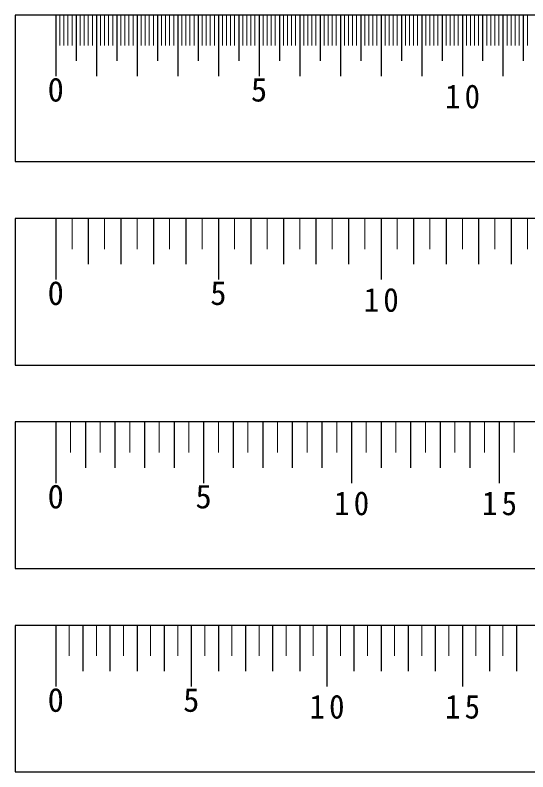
# Model space of a CAD drawing. Units: millimetres on the paper, enlarged 125 times, with parts at other scales. Extents: x -33544 to 34536, y -21689 to 23870.
# Drawn here: x -33544 to -25661, y -12314 to -689 of the extents above; entities that cross this region are included whole.
import ezdxf
from ezdxf.enums import TextEntityAlignment as Align

# ---------------------------------------------------------------- set-up
doc = ezdxf.new("R2010")
doc.units = ezdxf.units.MM
doc.header["$LTSCALE"] = 125
for name, color, linetype, lineweight in [('4-0', 4, 'Continuous', 13), ('5-0', 7, 'Continuous', 25), ('6-0', 7, 'Continuous', 25), ('7-0', 7, 'Continuous', 25), ('F-0', 7, 'Continuous', 25)]:
    doc.layers.add(name, color=color, linetype=linetype, lineweight=lineweight)
doc.styles.add('ＭＳ 明朝', font='')
doc.styles.get('ＭＳ 明朝').set_extended_font_data('MS Mincho')

msp = doc.modelspace()

# ---------------------------------------------------------------- linework, layer by layer
at = {"layer": '4-0', "color": 7, "lineweight": 25}
for p, q in [((-32918.8, -689.4), (-32918.8, -1626.9)), ((-32606.3, -689.4), (-32606.3, -1392.5)), ((-32293.8, -689.4), (-32293.8, -1626.9)), ((-31981.3, -689.4), (-31981.3, -1392.5)), ((-31668.8, -689.4), (-31668.8, -1626.9)), ((-31356.3, -689.4), (-31356.3, -1392.5)), ((-31043.8, -689.4), (-31043.8, -1626.9)), ((-30731.3, -689.4), (-30731.3, -1392.5)), ((-30418.8, -689.4), (-30418.8, -1626.9)), ((-30106.3, -689.4), (-30106.3, -1392.5)), ((-29793.8, -689.4), (-29793.8, -1626.9)), ((-29481.3, -689.4), (-29481.3, -1392.5)), ((-29168.8, -689.4), (-29168.8, -1626.9)), ((-28856.3, -689.4), (-28856.3, -1392.5)), ((-28543.8, -689.4), (-28543.8, -1626.9)), ((-28231.3, -689.4), (-28231.3, -1392.5)), ((-27918.8, -689.4), (-27918.8, -1626.9)), ((-27606.3, -689.4), (-27606.3, -1392.5)), ((-27293.8, -689.4), (-27293.8, -1626.9)), ((-26981.3, -689.4), (-26981.3, -1392.5)), ((-26668.8, -689.4), (-26668.8, -1626.9)), ((-26356.3, -689.4), (-26356.3, -1392.5)), ((-26043.8, -689.4), (-26043.8, -1626.9)), ((-25731.3, -689.4), (-25731.3, -1392.5))]:
    msp.add_line(p, q, dxfattribs=at)
at = {"layer": '4-0'}
for p, q in [((-32856.3, -689.4), (-32856.3, -1158.2)), ((-32793.8, -689.4), (-32793.8, -1158.2)), ((-32731.3, -689.4), (-32731.3, -1158.2)), ((-32668.8, -689.4), (-32668.8, -1158.2)), ((-32543.8, -689.4), (-32543.8, -1158.2)), ((-32481.3, -689.4), (-32481.3, -1158.2)), ((-32418.8, -689.4), (-32418.8, -1158.2)), ((-32356.3, -689.4), (-32356.3, -1158.2)), ((-32231.3, -689.4), (-32231.3, -1158.2)), ((-32168.8, -689.4), (-32168.8, -1158.2)), ((-32106.3, -689.4), (-32106.3, -1158.2)), ((-32043.8, -689.4), (-32043.8, -1158.2)), ((-31918.8, -689.4), (-31918.8, -1158.2)), ((-31856.3, -689.4), (-31856.3, -1158.2)), ((-31793.8, -689.4), (-31793.8, -1158.2)), ((-31731.3, -689.4), (-31731.3, -1158.2)), ((-31606.3, -689.4), (-31606.3, -1158.2)), ((-31543.8, -689.4), (-31543.8, -1158.2)), ((-31481.3, -689.4), (-31481.3, -1158.2)), ((-31418.8, -689.4), (-31418.8, -1158.2)), ((-31293.8, -689.4), (-31293.8, -1158.2)), ((-31231.3, -689.4), (-31231.3, -1158.2)), ((-31168.8, -689.4), (-31168.8, -1158.2)), ((-31106.3, -689.4), (-31106.3, -1158.2)), ((-30981.3, -689.4), (-30981.3, -1158.2)), ((-30918.8, -689.4), (-30918.8, -1158.2)), ((-30856.3, -689.4), (-30856.3, -1158.2)), ((-30793.8, -689.4), (-30793.8, -1158.2)), ((-30668.8, -689.4), (-30668.8, -1158.2)), ((-30606.3, -689.4), (-30606.3, -1158.2)), ((-30543.8, -689.4), (-30543.8, -1158.2)), ((-30481.3, -689.4), (-30481.3, -1158.2)), ((-30356.3, -689.4), (-30356.3, -1158.2)), ((-30293.8, -689.4), (-30293.8, -1158.2)), ((-30231.3, -689.4), (-30231.3, -1158.2)), ((-30168.8, -689.4), (-30168.8, -1158.2)), ((-30043.8, -689.4), (-30043.8, -1158.2)), ((-29981.3, -689.4), (-29981.3, -1158.2)), ((-29918.8, -689.4), (-29918.8, -1158.2)), ((-29856.3, -689.4), (-29856.3, -1158.2)), ((-29731.3, -689.4), (-29731.3, -1158.2)), ((-29668.8, -689.4), (-29668.8, -1158.2)), ((-29606.3, -689.4), (-29606.3, -1158.2)), ((-29543.8, -689.4), (-29543.8, -1158.2)), ((-29418.8, -689.4), (-29418.8, -1158.2)), ((-29356.3, -689.4), (-29356.3, -1158.2)), ((-29293.8, -689.4), (-29293.8, -1158.2)), ((-29231.3, -689.4), (-29231.3, -1158.2)), ((-29106.3, -689.4), (-29106.3, -1158.2)), ((-29043.8, -689.4), (-29043.8, -1158.2)), ((-28981.3, -689.4), (-28981.3, -1158.2)), ((-28918.8, -689.4), (-28918.8, -1158.2)), ((-28793.8, -689.4), (-28793.8, -1158.2)), ((-28731.3, -689.4), (-28731.3, -1158.2)), ((-28668.8, -689.4), (-28668.8, -1158.2)), ((-28606.3, -689.4), (-28606.3, -1158.2)), ((-28481.3, -689.4), (-28481.3, -1158.2)), ((-28418.8, -689.4), (-28418.8, -1158.2)), ((-28356.3, -689.4), (-28356.3, -1158.2)), ((-28293.8, -689.4), (-28293.8, -1158.2)), ((-28168.8, -689.4), (-28168.8, -1158.2)), ((-28106.3, -689.4), (-28106.3, -1158.2)), ((-28043.8, -689.4), (-28043.8, -1158.2)), ((-27981.3, -689.4), (-27981.3, -1158.2)), ((-27856.3, -689.4), (-27856.3, -1158.2)), ((-27793.8, -689.4), (-27793.8, -1158.2)), ((-27731.3, -689.4), (-27731.3, -1158.2)), ((-27668.8, -689.4), (-27668.8, -1158.2)), ((-27543.8, -689.4), (-27543.8, -1158.2)), ((-27481.3, -689.4), (-27481.3, -1158.2)), ((-27418.8, -689.4), (-27418.8, -1158.2)), ((-27356.3, -689.4), (-27356.3, -1158.2)), ((-27231.3, -689.4), (-27231.3, -1158.2)), ((-27168.8, -689.4), (-27168.8, -1158.2)), ((-27106.3, -689.4), (-27106.3, -1158.2)), ((-27043.8, -689.4), (-27043.8, -1158.2)), ((-26918.8, -689.4), (-26918.8, -1158.2)), ((-26856.3, -689.4), (-26856.3, -1158.2)), ((-26793.8, -689.4), (-26793.8, -1158.2)), ((-26731.3, -689.4), (-26731.3, -1158.2)), ((-26606.3, -689.4), (-26606.3, -1158.2)), ((-26543.8, -689.4), (-26543.8, -1158.2)), ((-26481.3, -689.4), (-26481.3, -1158.2)), ((-26418.8, -689.4), (-26418.8, -1158.2)), ((-26293.8, -689.4), (-26293.8, -1158.2)), ((-26231.3, -689.4), (-26231.3, -1158.2)), ((-26168.8, -689.4), (-26168.8, -1158.2)), ((-26106.3, -689.4), (-26106.3, -1158.2)), ((-25981.3, -689.4), (-25981.3, -1158.2)), ((-25918.8, -689.4), (-25918.8, -1158.2)), ((-25856.3, -689.4), (-25856.3, -1158.2)), ((-25793.8, -689.4), (-25793.8, -1158.2)), ((-25668.8, -689.4), (-25668.8, -1158.2))]:
    msp.add_line(p, q, dxfattribs=at)
at = {"layer": '5-0'}
for p, q in [((-32918.8, -3814.4), (-32918.8, -4751.9)), ((-32418.8, -3814.4), (-32418.8, -4517.5)), ((-31918.8, -3814.4), (-31918.8, -4517.5)), ((-31418.8, -3814.4), (-31418.8, -4517.5)), ((-30918.8, -3814.4), (-30918.8, -4517.5)), ((-30418.8, -3814.4), (-30418.8, -4751.9)), ((-29918.8, -3814.4), (-29918.8, -4517.5)), ((-29418.8, -3814.4), (-29418.8, -4517.5)), ((-28918.8, -3814.4), (-28918.8, -4517.5)), ((-28418.8, -3814.4), (-28418.8, -4517.5)), ((-27918.8, -3814.4), (-27918.8, -4751.9)), ((-27418.8, -3814.4), (-27418.8, -4517.5)), ((-26918.8, -3814.4), (-26918.8, -4517.5)), ((-26418.8, -3814.4), (-26418.8, -4517.5)), ((-25918.8, -3814.4), (-25918.8, -4517.5))]:
    msp.add_line(p, q, dxfattribs=at)
at = {"layer": '5-0', "color": 4, "lineweight": 13}
for p, q in [((-32668.8, -3814.4), (-32668.8, -4283.2)), ((-32168.8, -3814.4), (-32168.8, -4283.2)), ((-31668.8, -3814.4), (-31668.8, -4283.2)), ((-31168.8, -3814.4), (-31168.8, -4283.2)), ((-30668.8, -3814.4), (-30668.8, -4283.2)), ((-30168.8, -3814.4), (-30168.8, -4283.2)), ((-29668.8, -3814.4), (-29668.8, -4283.2)), ((-29168.8, -3814.4), (-29168.8, -4283.2)), ((-28668.8, -3814.4), (-28668.8, -4283.2)), ((-28168.8, -3814.4), (-28168.8, -4283.2)), ((-27668.8, -3814.4), (-27668.8, -4283.2)), ((-27168.8, -3814.4), (-27168.8, -4283.2)), ((-26668.8, -3814.4), (-26668.8, -4283.2)), ((-26168.8, -3814.4), (-26168.8, -4283.2)), ((-25668.8, -3814.4), (-25668.8, -4283.2))]:
    msp.add_line(p, q, dxfattribs=at)
at = {"layer": '6-0'}
for p, q in [((-32918.8, -6939.4), (-32918.8, -7876.9)), ((-32464.3, -6939.4), (-32464.3, -7642.5)), ((-32009.7, -6939.4), (-32009.7, -7642.5)), ((-31555.2, -6939.4), (-31555.2, -7642.5)), ((-31100.7, -6939.4), (-31100.7, -7642.5)), ((-30646.1, -6939.4), (-30646.1, -7876.9)), ((-30191.6, -6939.4), (-30191.6, -7642.5)), ((-29737, -6939.4), (-29737, -7642.5)), ((-29282.5, -6939.4), (-29282.5, -7642.5)), ((-28827.9, -6939.4), (-28827.9, -7642.5)), ((-28373.4, -6939.4), (-28373.4, -7876.9)), ((-27918.8, -6939.4), (-27918.8, -7642.5)), ((-27464.3, -6939.4), (-27464.3, -7642.5)), ((-27009.7, -6939.4), (-27009.7, -7642.5)), ((-26555.2, -6939.4), (-26555.2, -7642.5)), ((-26100.7, -6939.4), (-26100.7, -7876.9))]:
    msp.add_line(p, q, dxfattribs=at)
at = {"layer": '6-0', "color": 4, "lineweight": 13}
for p, q in [((-32691.6, -6939.4), (-32691.6, -7408.2)), ((-32237, -6939.4), (-32237, -7408.2)), ((-31782.5, -6939.4), (-31782.5, -7408.2)), ((-31327.9, -6939.4), (-31327.9, -7408.2)), ((-30873.4, -6939.4), (-30873.4, -7408.2)), ((-30418.8, -6939.4), (-30418.8, -7408.2)), ((-29964.3, -6939.4), (-29964.3, -7408.2)), ((-29509.7, -6939.4), (-29509.7, -7408.2)), ((-29055.2, -6939.4), (-29055.2, -7408.2)), ((-28600.7, -6939.4), (-28600.7, -7408.2)), ((-28146.1, -6939.4), (-28146.1, -7408.2)), ((-27691.6, -6939.4), (-27691.6, -7408.2)), ((-27237, -6939.4), (-27237, -7408.2)), ((-26782.5, -6939.4), (-26782.5, -7408.2)), ((-26327.9, -6939.4), (-26327.9, -7408.2)), ((-25873.4, -6939.4), (-25873.4, -7408.2))]:
    msp.add_line(p, q, dxfattribs=at)
at = {"layer": '7-0'}
for p, q in [((-32918.8, -10064.4), (-32918.8, -11001.9)), ((-32502.2, -10064.4), (-32502.2, -10767.5)), ((-32085.5, -10064.4), (-32085.5, -10767.5)), ((-31668.8, -10064.4), (-31668.8, -10767.5)), ((-31252.2, -10064.4), (-31252.2, -10767.5)), ((-30835.5, -10064.4), (-30835.5, -11001.9)), ((-30418.8, -10064.4), (-30418.8, -10767.5)), ((-30002.2, -10064.4), (-30002.2, -10767.5)), ((-29585.5, -10064.4), (-29585.5, -10767.5)), ((-29168.8, -10064.4), (-29168.8, -10767.5)), ((-28752.2, -10064.4), (-28752.2, -11001.9)), ((-28335.5, -10064.4), (-28335.5, -10767.5)), ((-27918.8, -10064.4), (-27918.8, -10767.5)), ((-27502.2, -10064.4), (-27502.2, -10767.5)), ((-27085.5, -10064.4), (-27085.5, -10767.5)), ((-26668.8, -10064.4), (-26668.8, -11001.9)), ((-26252.2, -10064.4), (-26252.2, -10767.5)), ((-25835.5, -10064.4), (-25835.5, -10767.5))]:
    msp.add_line(p, q, dxfattribs=at)
at = {"layer": '7-0', "color": 4, "lineweight": 13}
for p, q in [((-32710.5, -10064.4), (-32710.5, -10533.2)), ((-32293.8, -10064.4), (-32293.8, -10533.2)), ((-31877.2, -10064.4), (-31877.2, -10533.2)), ((-31460.5, -10064.4), (-31460.5, -10533.2)), ((-31043.8, -10064.4), (-31043.8, -10533.2)), ((-30627.2, -10064.4), (-30627.2, -10533.2)), ((-30210.5, -10064.4), (-30210.5, -10533.2)), ((-29793.8, -10064.4), (-29793.8, -10533.2)), ((-29377.2, -10064.4), (-29377.2, -10533.2)), ((-28960.5, -10064.4), (-28960.5, -10533.2)), ((-28543.8, -10064.4), (-28543.8, -10533.2)), ((-28127.2, -10064.4), (-28127.2, -10533.2)), ((-27710.5, -10064.4), (-27710.5, -10533.2)), ((-27293.8, -10064.4), (-27293.8, -10533.2)), ((-26877.2, -10064.4), (-26877.2, -10533.2)), ((-26460.5, -10064.4), (-26460.5, -10533.2)), ((-26043.8, -10064.4), (-26043.8, -10533.2))]:
    msp.add_line(p, q, dxfattribs=at)
at = {"layer": 'F-0'}
for p, q in [((-9793.8, -689.4), (-33543.8, -689.4)), ((-9793.8, -3814.4), (-33543.8, -3814.4)), ((-9793.8, -6939.4), (-33543.8, -6939.4)), ((-9793.8, -10064.4), (-33543.8, -10064.4))]:
    msp.add_line(p, q, dxfattribs=at)
for points in [[(-33543.8, -689.4), (-33543.8, -2939.4), (-9793.8, -2939.4)], [(-33543.8, -3814.4), (-33543.8, -6064.4), (-9793.8, -6064.4)], [(-33543.8, -6939.4), (-33543.8, -9189.4), (-9793.8, -9189.4)], [(-33543.8, -10064.4), (-33543.8, -12314.4), (-9793.8, -12314.4)]]:
    msp.add_lwpolyline(points, dxfattribs=at)

# ---------------------------------------------------------------- texts
at = {"layer": '4-0', "color": 3, "style": 'ＭＳ 明朝'}
for s, p in [('0', (-33043.8, -2126.9)), ('5', (-29918.8, -2126.9))]:
    msp.add_text(s, height=366.6, dxfattribs=at).set_placement(p, align=Align.BOTTOM_LEFT)
at = {"layer": '4-0', "color": 3, "insert": (-26934.5, -2126.9), "char_height": 366.6, "attachment_point": 7, "style": 'ＭＳ 明朝'}
msp.add_mtext('\\T1.27;\\W0.95;10', dxfattribs=at)
at = {"layer": '5-0', "color": 3, "style": 'ＭＳ 明朝'}
for s, p in [('0', (-33043.8, -5251.9)), ('5', (-30543.8, -5251.9))]:
    msp.add_text(s, height=366.6, dxfattribs=at).set_placement(p, align=Align.BOTTOM_LEFT)
at = {"layer": '5-0', "color": 3, "insert": (-28184.5, -5251.9), "char_height": 366.6, "attachment_point": 7, "style": 'ＭＳ 明朝'}
msp.add_mtext('\\T1.27;\\W0.95;10', dxfattribs=at)
at = {"layer": '6-0', "color": 3, "style": 'ＭＳ 明朝'}
for s, p in [('0', (-33043.8, -8376.9)), ('5', (-30771.1, -8376.9))]:
    msp.add_text(s, height=366.6, dxfattribs=at).set_placement(p, align=Align.BOTTOM_LEFT)
at = {"layer": '6-0', "color": 3, "char_height": 366.6, "attachment_point": 7, "style": 'ＭＳ 明朝'}
for s, insert in [('\\T1.27;\\W0.95;10', (-28639, -8376.9)), ('\\T1.27;\\W0.95;15', (-26366.3, -8376.9))]:
    msp.add_mtext(s, dxfattribs=dict(at, insert=insert))
at = {"layer": '7-0', "color": 3, "style": 'ＭＳ 明朝'}
for s, p in [('0', (-33043.8, -11501.9)), ('5', (-30960.5, -11501.9))]:
    msp.add_text(s, height=366.6, dxfattribs=at).set_placement(p, align=Align.BOTTOM_LEFT)
at = {"layer": '7-0', "color": 3, "char_height": 366.6, "attachment_point": 7, "style": 'ＭＳ 明朝'}
for s, insert in [('\\T1.27;\\W0.95;10', (-29017.8, -11501.9)), ('\\T1.27;\\W0.95;15', (-26934.5, -11501.9))]:
    msp.add_mtext(s, dxfattribs=dict(at, insert=insert))

doc.saveas('drawing.dxf')
